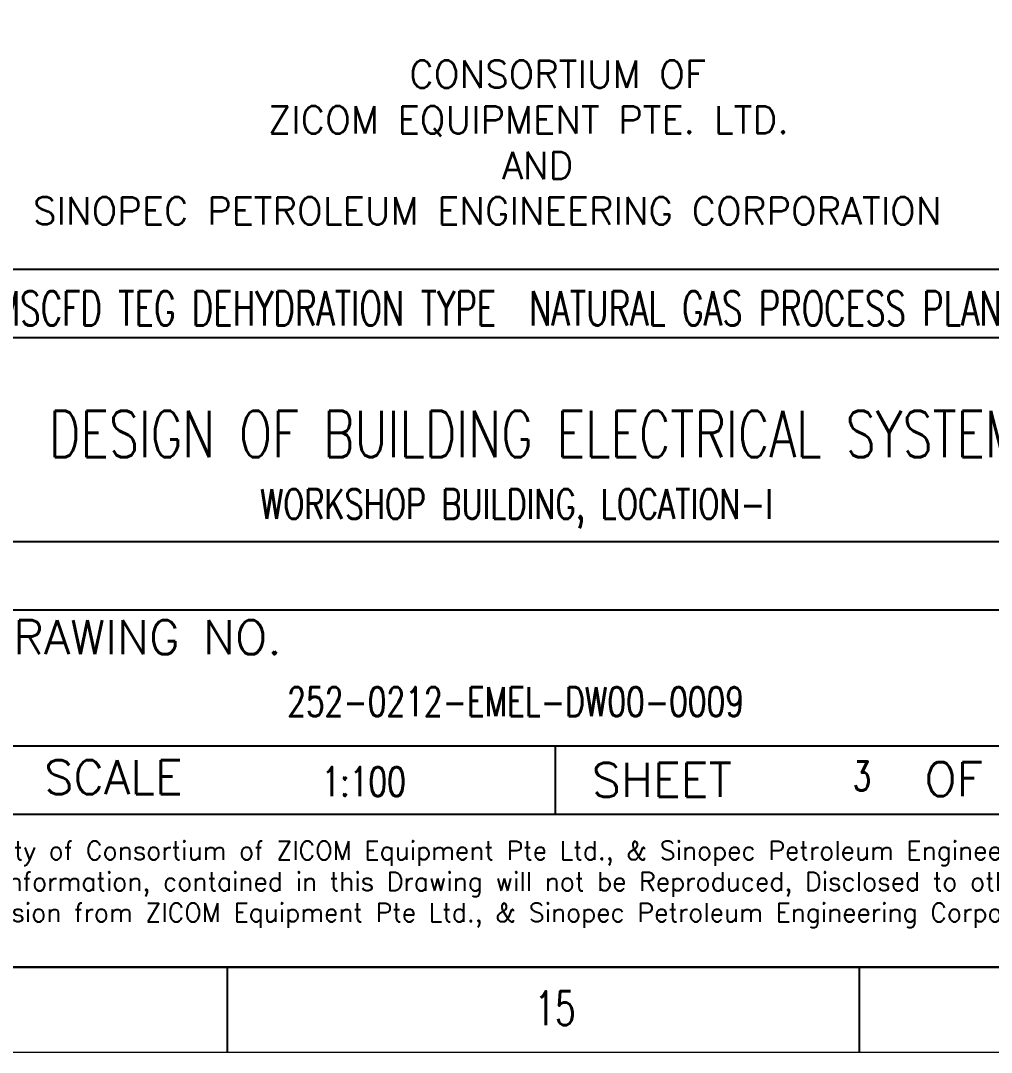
# Model space of a CAD drawing. Header units: inches. Extents: x 67 to 2134, y 4 to 641.
# Drawn here: x 788.7 to 869.7, y 4 to 90.1 of the extents above; entities that cross this region are included whole.
import ezdxf

# ---------------------------------------------------------------- set-up
doc = ezdxf.new("R2010")
doc.units = ezdxf.units.IN
doc.header["$MEASUREMENT"] = 0
doc.layers.add('E-MDB', color=1, linetype='Continuous', lineweight=30)
doc.layers.add('TEG BORDER', color=7, linetype='Continuous')
doc.styles.add('TAVE1', font='ROMANS.shx', dxfattribs={"width": 0.75})
doc.styles.add('TEG BORDER', font='txt_qlt.shx', dxfattribs={"width": 0.7, "bigfont": 'hztxt.shx'})

# ---------------------------------------------------------------- blocks, each defined once
blk = doc.blocks.new('252 BORDER A2')
for p, q in [((489, 5), (589, 5)), ((519.75, 0), (519.75, 5)), ((556.875, 0), (556.875, 5))]:
    blk.add_line(p, q)
at = {"color": 5, "lineweight": 15}
blk.add_lwpolyline([(0, 420), (594, 420), (594, 0), (0, 0)], close=True, dxfattribs=at)
blk.add_lwpolyline([(5, 415), (589, 415), (589, 5), (5, 5)], close=True)
at = {"layer": 'TEG BORDER'}
for p, q in [((489, 46), (589, 46)), ((489, 42), (589, 42)), ((489, 30), (589, 30)), ((489, 26), (589, 26)), ((504, 18), (574, 18)), ((539, 18), (539, 14)), ((489, 14), (589, 14)), ((489, 14), (589, 14))]:
    blk.add_line(p, q, dxfattribs=at)
at = {"insert": (537.797, 1.593), "char_height": 2, "width": 2, "attachment_point": 7, "style": 'TEG BORDER'}
blk.add_mtext('\\pi2.2204e-016;15', dxfattribs=at)
at = {"layer": 'TEG BORDER', "color": 7, "style": 'TEG BORDER'}
for s, height, p in [('CONSORTIUM OF', 1.6, (530.433, 56.656)), ('ZICOM EQUIPMENT PTE. LTD.', 1.6, (522.131, 53.978)), ('AND', 1.6, (535.871, 51.3)), ('SINOPEC PETROLEUM ENGINEERING CORPORATION', 1.6, (508.34, 48.631)), ('This Drawing is Property of Consortium of ZICOM Equipment Pte Ltd., & Sinopec Petroleum Engineering', 1.0875, (490.561, 11.315)), ('Corporation and any Information, contained in this Drawing will not be Reproduced, Disclosed to others without', 1.0875, (490.612, 9.492)), ('Explicit Written Permission from ZICOM Equipment Pte Ltd., & Sinopec Petroleum Engineering Corporation.', 1.0875, (490.561, 7.67))]:
    blk.add_text(s, height=height, dxfattribs=at).set_placement(p)
at = {"layer": 'TEG BORDER', "style": 'TEG BORDER'}
for s, p in [(' DRAWING NO.', (504, 23.382)), ('SCALE', (508.99, 15.164)), ('SHEET', (541.151, 15)), ('OF', (560.691, 15.055))]:
    blk.add_text(s, height=2, dxfattribs=at).set_placement(p)
at = {"layer": 'TEG BORDER', "lineweight": 25, "insert": (495.73, 44.204), "char_height": 2, "width": 100, "attachment_point": 4, "style": 'TEG BORDER'}
blk.add_mtext('\\pt8.5888;2 {\\H1.5x;x\\H0.66667x; 75  MMSCFD TEG DEHYDRATION TYPE  NATURAL GAS PROCESS PLANT}', dxfattribs=at)

msp = doc.modelspace()

# ---------------------------------------------------------------- block references
at = {"xscale": 1.4211126, "yscale": 1.4211126, "zscale": 1.4211126}
msp.add_blockref('252 BORDER A2', (67.341, 3.976), dxfattribs=at)

# ---------------------------------------------------------------- texts
at = {"layer": 'E-MDB', "color": 0, "lineweight": 0, "style": 'TAVE1', "width": 0.75}
for s, height, p in [('DESIGN OF BUILDING ELECTRICAL SYSTEM', 3.88873, (791.072, 53.648)), ('WORKSHOP BUILDING, LOCATION-I', 2.48879, (808.706, 48.5)), ('252-0212-EMEL-DW00-0009', 2.43046, (810.959, 32.034)), ('1:100', 2.4305, (813.826, 25.362)), ('3', 2.43, (858.145, 25.824))]:
    msp.add_text(s, height=height, dxfattribs=at).set_placement(p)

doc.saveas('drawing.dxf')
